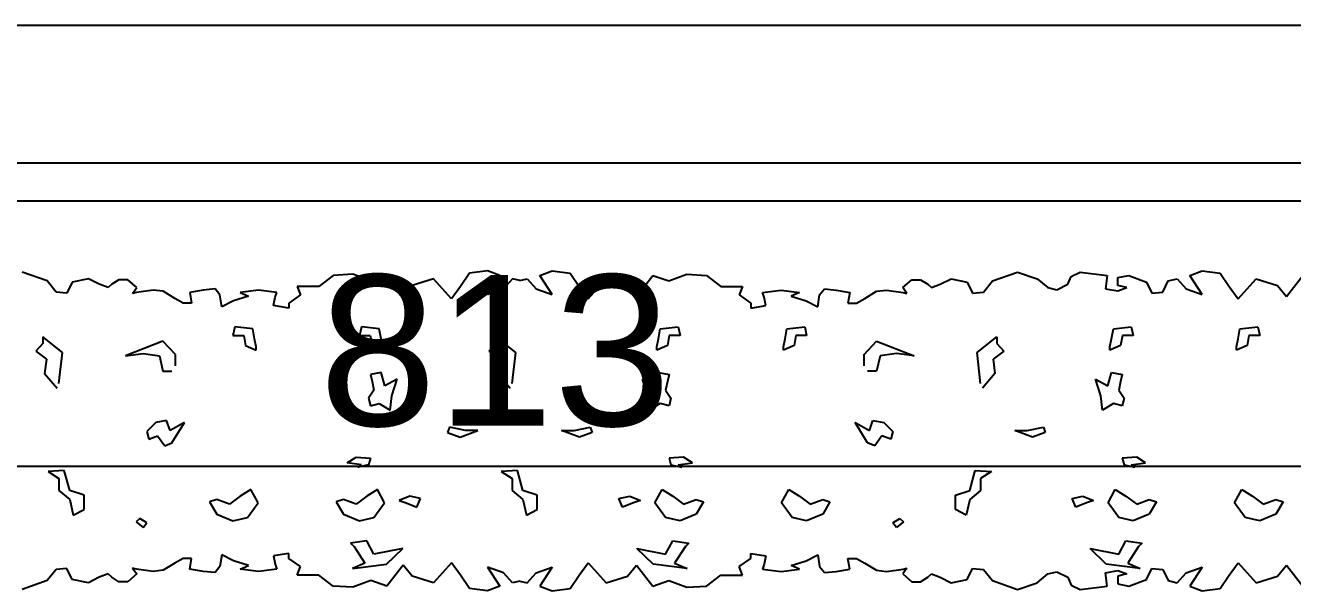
# Model space of a CAD drawing. Header units: inches. Extents: x -28 to 837, y -22 to 590.
# Drawn here: x 540.2 to 612.9, y 203.6 to 236.1 of the extents above; entities that cross this region are included whole.
import ezdxf

# ---------------------------------------------------------------- set-up
doc = ezdxf.new("R2010")
doc.units = ezdxf.units.IN
doc.header["$MEASUREMENT"] = 0
doc.layers.add('dwgmodels.com', color=250, linetype='Continuous')
doc.styles.get("Standard").update_dxf_attribs({"font": 'arial.ttf'})
doc.dimstyles.new('Annotative', dxfattribs={"dimscale": 0, "dimtxt": 0.18, "dimasz": 0.18, "dimexe": 0.18, "dimexo": 0.0625, "dimgap": 0.09, "dimtad": 0, "dimtih": 1, "dimtoh": 1, "dimdec": 4, "dimzin": 0, "dimdsep": 46, "dimtxsty": 'Standard', "dimcen": 0.09, "dimadec": 0, "dimazin": 0, "dimtfac": 1, "dimtdec": 4, "dimtofl": 0, "dimtmove": 0, "dimatfit": 3, "dimfxl": 1, "dimtolj": 1, "dimtzin": 0, "dimarcsym": 0})

# ---------------------------------------------------------------- blocks, each defined once
blk = doc.blocks.new('*D33')
at = {"color": 0, "lineweight": -2, "transparency": 16777216}
for p, q in [((2236.14, 98.19), (2236.14, 47.97)), ((3049.14, 98.19), (3049.14, 47.97)), ((2261.14, 60.47), (3024.14, 60.47))]:
    blk.add_line(p, q, dxfattribs=at)
at = {"color": 0, "transparency": 16777216}
for points in [[(2261.14, 64.64), (2261.14, 56.31), (2236.14, 60.47)], [(3024.14, 64.64), (3024.14, 56.31), (3049.14, 60.47)]]:
    blk.add_solid(points, dxfattribs=at)
at = {"layer": 'Defpoints', "color": 0, "transparency": 16777216}
for p in [(2236.14, 104.44), (3049.14, 104.44), (3049.14, 60.47)]:
    blk.add_point(p, dxfattribs=at)
at = {"color": 0, "transparency": 16777216, "insert": (2642.64, 79.5), "char_height": 25, "attachment_point": 5}
blk.add_mtext('813', dxfattribs=at)
blk = doc.blocks.new('bushes 030')
at = {"color": 0}
for p, q in [((2224.4, 503.8), (2204.6, 500.1)), ((2238.2, 496.4), (2224.4, 503.8)), ((2282.1, 496.4), (2295.9, 503.8)), ((2295.9, 503.8), (2315.7, 500.1)), ((2999.4, 496.4), (3013.2, 503.8)), ((3013.2, 503.8), (3033, 500.1)), ((1738.6, 487.2), (1710.9, 501.9)), ((1784.2, 490.9), (1766.3, 485.3)), ((1796.1, 481.6), (1784.2, 490.9)), ((2054.1, 496.4), (2038.3, 477.9)), ((2075.9, 498.3), (2054.1, 496.4)), ((2095.7, 487.2), (2075.9, 498.3)), ((2113.5, 496.4), (2095.7, 487.2)), ((2131.3, 461.3), (2113.5, 496.4)), ((2165, 490.9), (2141.2, 479.8)), ((2184.8, 457.6), (2165, 490.9)), ((2204.6, 500.1), (2194.7, 477.9)), ((2224.4, 465), (2238.2, 496.4)), ((2252.1, 490.9), (2242.2, 474.3)), ((2260.1, 487.9), (2252.1, 490.9)), ((2260.1, 487.9), (2268.2, 490.9)), ((2268.2, 490.9), (2278.1, 474.3)), ((2295.9, 465), (2282.1, 496.4)), ((2315.7, 500.1), (2325.6, 477.9)), ((2335.5, 457.6), (2355.3, 490.9)), ((2355.3, 490.9), (2379.1, 479.8)), ((2389, 461.3), (2406.8, 496.4)), ((2406.8, 496.4), (2424.6, 487.2)), ((2424.6, 487.2), (2444.4, 498.3)), ((2444.4, 498.3), (2466.2, 496.4)), ((2466.2, 496.4), (2482, 477.9)), ((2724.2, 481.6), (2736.1, 490.9)), ((2736.1, 490.9), (2754, 485.3)), ((2781.7, 487.2), (2809.4, 501.9)), ((2809.4, 501.9), (2831.1, 490.9)), ((2831.1, 490.9), (2843, 476.1)), ((2864.8, 481.6), (2868.7, 494.6)), ((2868.7, 494.6), (2878.6, 501.9)), ((2878.6, 501.9), (2908.4, 496.4)), ((2908.4, 496.4), (2906.4, 474.3)), ((2920.2, 492.7), (2932.1, 496.4)), ((2920.2, 479.8), (2920.2, 492.7)), ((2932.1, 496.4), (2951.9, 485.3)), ((2975.6, 487.2), (2985.5, 490.9)), ((2985.5, 490.9), (2995.4, 474.3)), ((3013.2, 465), (2999.4, 496.4)), ((3033, 500.1), (3042.9, 477.9)), ((3052.8, 457.6), (3072.6, 490.9)), ((3072.6, 490.9), (3096.4, 479.8)), ((3106.3, 461.3), (3124.1, 496.4)), ((1748.5, 468.7), (1738.6, 487.2)), ((1766.3, 485.3), (1760.4, 466.9)), ((1805.9, 476.1), (1796.1, 481.6)), ((1809.9, 481.6), (1805.9, 476.1)), ((1817.8, 489), (1809.9, 481.6)), ((1827.7, 489), (1817.8, 489)), ((1837.6, 476.1), (1827.7, 489)), ((1832.9, 466.6), (1837.6, 476.1)), ((2014.3, 477.9), (2018, 464.1)), ((2038.3, 477.9), (2014.3, 477.9)), ((2141.2, 479.8), (2131.3, 461.3)), ((2194.7, 477.9), (2184.8, 457.6)), ((2325.6, 477.9), (2335.5, 457.6)), ((2379.1, 479.8), (2389, 461.3)), ((2482, 477.9), (2506, 477.9)), ((2506, 477.9), (2502.3, 464.1)), ((2682.7, 476.1), (2692.6, 489)), ((2687.4, 466.6), (2682.7, 476.1)), ((2692.6, 489), (2702.5, 489)), ((2702.5, 489), (2710.4, 481.6)), ((2710.4, 481.6), (2714.4, 476.1)), ((2714.4, 476.1), (2724.2, 481.6)), ((2754, 485.3), (2759.9, 466.9)), ((2771.8, 468.7), (2781.7, 487.2)), ((2843, 476.1), (2852.9, 472.4)), ((2852.9, 472.4), (2864.8, 481.6)), ((2930.1, 476.1), (2920.2, 479.8)), ((2920.2, 470.6), (2930.1, 476.1)), ((2951.9, 485.3), (2957.8, 466.9)), ((2969.7, 468.7), (2975.6, 487.2)), ((3042.9, 477.9), (3052.8, 457.6)), ((3096.4, 479.8), (3106.3, 461.3)), ((1760.4, 466.9), (1748.5, 468.7)), ((1837, 468.1), (1832.9, 466.6)), ((1855.4, 472), (1837, 468.1)), ((1866.5, 470), (1855.4, 472)), ((1879.5, 458.2), (1866.5, 470)), ((1910.9, 472), (1896.1, 468.1)), ((1896.1, 468.1), (1898, 450.2)), ((1923.8, 474), (1910.9, 472)), ((1929.3, 464.1), (1923.8, 474)), ((1931.2, 444.3), (1929.3, 464.1)), ((1960.8, 462.1), (1944.1, 454.2)), ((1971.8, 472), (1951.5, 468.1)), ((1951.5, 468.1), (1960.8, 462.1)), ((1992.2, 468.1), (1971.8, 472)), ((1990.3, 460.1), (1992.2, 468.1)), ((2018, 464.1), (2005.1, 450.2)), ((2242.2, 474.3), (2224.4, 465)), ((2278.1, 474.3), (2295.9, 465)), ((2502.3, 464.1), (2515.2, 450.2)), ((2528.1, 468.1), (2548.5, 472)), ((2530, 460.1), (2528.1, 468.1)), ((2548.5, 472), (2568.8, 468.1)), ((2568.8, 468.1), (2559.5, 462.1)), ((2559.5, 462.1), (2576.2, 454.2)), ((2589.1, 444.3), (2591, 464.1)), ((2591, 464.1), (2596.5, 474)), ((2596.5, 474), (2609.4, 472)), ((2609.4, 472), (2624.2, 468.1)), ((2624.2, 468.1), (2622.3, 450.2)), ((2640.8, 458.2), (2653.8, 470)), ((2653.8, 470), (2664.9, 472)), ((2664.9, 472), (2683.3, 468.1)), ((2683.3, 468.1), (2687.4, 466.6)), ((2759.9, 466.9), (2771.8, 468.7)), ((2906.4, 474.3), (2920.2, 470.6)), ((2957.8, 466.9), (2969.7, 468.7)), ((2995.4, 474.3), (3013.2, 465)), ((1888.7, 450.2), (1879.5, 458.2)), ((1898, 450.2), (1888.7, 450.2)), ((1944.1, 454.2), (1931.2, 444.3)), ((1988.5, 446.3), (1990.3, 460.1)), ((2005.1, 450.2), (2005.1, 442.3)), ((2515.2, 450.2), (2515.2, 442.3)), ((2531.8, 446.3), (2530, 460.1)), ((2576.2, 454.2), (2589.1, 444.3)), ((2622.3, 450.2), (2631.6, 450.2)), ((2631.6, 450.2), (2640.8, 458.2)), ((2005.1, 442.3), (1988.5, 446.3)), ((2515.2, 442.3), (2531.8, 446.3)), ((1945.6, 411.4), (1943.6, 396.7)), ((1965.4, 407.7), (1945.6, 411.4)), ((1967.4, 391.1), (1965.4, 407.7)), ((2085.3, 411.4), (2083.3, 396.7)), ((2105.1, 407.7), (2085.3, 411.4)), ((2107.1, 391.1), (2105.1, 407.7)), ((2413.2, 391.1), (2415.2, 407.7)), ((2415.2, 407.7), (2435, 411.4)), ((2435, 411.4), (2437, 396.7)), ((2552.9, 391.1), (2554.9, 407.7)), ((2554.9, 407.7), (2574.7, 411.4)), ((2574.7, 411.4), (2576.7, 396.7)), ((2913.2, 391.1), (2915.2, 407.7)), ((2915.2, 407.7), (2935, 411.4)), ((2935, 411.4), (2937, 396.7)), ((3052.9, 391.1), (3054.9, 407.7)), ((3054.9, 407.7), (3074.7, 411.4)), ((3074.7, 411.4), (3076.7, 396.7)), ((1733.8, 394.8), (1733.8, 383.7)), ((1755.6, 368.9), (1733.8, 394.8)), ((1943.6, 396.7), (1955.5, 396.7)), ((1955.5, 396.7), (1957.5, 380.1)), ((2083.3, 396.7), (2095.2, 396.7)), ((2095.2, 396.7), (2097.2, 380.1)), ((2233.8, 394.8), (2233.8, 383.7)), ((2255.6, 368.9), (2233.8, 394.8)), ((2425.1, 396.7), (2423.1, 380.1)), ((2437, 396.7), (2425.1, 396.7)), ((2564.8, 396.7), (2562.8, 380.1)), ((2576.7, 396.7), (2564.8, 396.7)), ((2764.7, 368.9), (2786.5, 394.8)), ((2786.5, 394.8), (2786.5, 383.7)), ((2925.1, 396.7), (2923.1, 380.1)), ((2937, 396.7), (2925.1, 396.7)), ((3064.8, 396.7), (3062.8, 380.1)), ((3076.7, 396.7), (3064.8, 396.7)), ((1733.8, 383.7), (1725.9, 370.8)), ((1866.4, 387.4), (1824.9, 363.4)), ((1880.3, 365.3), (1866.4, 387.4)), ((1957.5, 380.1), (1969.3, 372.6)), ((1969.3, 378.2), (1967.4, 391.1)), ((1969.3, 372.6), (1969.3, 378.2)), ((2097.2, 380.1), (2109, 372.6)), ((2109, 378.2), (2107.1, 391.1)), ((2109, 372.6), (2109, 378.2)), ((2233.8, 383.7), (2225.9, 370.8)), ((2411.3, 378.2), (2413.2, 391.1)), ((2423.1, 380.1), (2411.3, 372.6)), ((2411.3, 372.6), (2411.3, 378.2)), ((2551, 378.2), (2552.9, 391.1)), ((2562.8, 380.1), (2551, 372.6)), ((2551, 372.6), (2551, 378.2)), ((2640, 365.3), (2653.9, 387.4)), ((2653.9, 387.4), (2695.4, 363.4)), ((2786.5, 383.7), (2794.4, 370.8)), ((2911.3, 378.2), (2913.2, 391.1)), ((2923.1, 380.1), (2911.3, 372.6)), ((2911.3, 372.6), (2911.3, 378.2)), ((3051, 378.2), (3052.9, 391.1)), ((3062.8, 380.1), (3051, 372.6)), ((3051, 372.6), (3051, 378.2)), ((1725.9, 370.8), (1737.8, 357.9)), ((1751.6, 317.2), (1755.6, 368.9)), ((1824.9, 363.4), (1844.6, 367.1)), ((1844.6, 367.1), (1862.5, 363.4)), ((1880.3, 346.8), (1880.3, 365.3)), ((2225.9, 370.8), (2237.8, 357.9)), ((2251.6, 317.2), (2255.6, 368.9)), ((2640, 346.8), (2640, 365.3)), ((2675.7, 367.1), (2657.8, 363.4)), ((2695.4, 363.4), (2675.7, 367.1)), ((2768.7, 317.2), (2764.7, 368.9)), ((2794.4, 370.8), (2782.5, 357.9)), ((1737.8, 357.9), (1735.8, 333.8)), ((1862.5, 363.4), (1866.4, 337.6)), ((2237.8, 357.9), (2235.8, 333.8)), ((2657.8, 363.4), (2653.9, 337.6)), ((2782.5, 357.9), (2784.5, 333.8)), ((1866.4, 337.6), (1876.3, 337.6)), ((2107.1, 335.7), (2095.3, 332)), ((2111.1, 313.5), (2107.1, 335.7)), ((2409.2, 313.5), (2413.2, 335.7)), ((2413.2, 335.7), (2425, 332)), ((2653.9, 337.6), (2644, 337.6)), ((2909.2, 313.5), (2913.2, 335.7)), ((2913.2, 335.7), (2925, 332)), ((1735.8, 333.8), (1749.6, 309.8)), ((2095.3, 332), (2097.2, 320.9)), ((2124.9, 324.6), (2111.1, 313.5)), ((2119, 296.9), (2124.9, 324.6)), ((2235.8, 333.8), (2249.6, 309.8)), ((2395.4, 324.6), (2409.2, 313.5)), ((2401.3, 296.9), (2395.4, 324.6)), ((2425, 332), (2423.1, 320.9)), ((2784.5, 333.8), (2770.7, 309.8)), ((2895.4, 324.6), (2909.2, 313.5)), ((2901.3, 296.9), (2895.4, 324.6)), ((2925, 332), (2923.1, 320.9)), ((2097.2, 320.9), (2099.2, 306.2)), ((2423.1, 320.9), (2421.1, 306.2)), ((2923.1, 320.9), (2921.1, 306.2)), ((2099.2, 306.2), (2093.3, 293.2)), ((2117, 272.9), (2119, 296.9)), ((2403.3, 272.9), (2401.3, 296.9)), ((2421.1, 306.2), (2427, 293.2)), ((2903.3, 272.9), (2901.3, 296.9)), ((2921.1, 306.2), (2927, 293.2)), ((2093.3, 293.2), (2095.3, 280.3)), ((2095.3, 280.3), (2105.1, 284)), ((2105.1, 284), (2117, 272.9)), ((2415.2, 284), (2403.3, 272.9)), ((2425, 280.3), (2415.2, 284)), ((2427, 293.2), (2425, 280.3)), ((2915.2, 284), (2903.3, 272.9)), ((2925, 280.3), (2915.2, 284)), ((2927, 293.2), (2925, 280.3)), ((1858.5, 252.6), (1848.6, 237.8)), ((1870.4, 256.3), (1858.5, 252.6)), ((1874.3, 239.6), (1870.4, 256.3)), ((1890.2, 252.6), (1874.3, 239.6)), ((1876.3, 219.3), (1890.2, 252.6)), ((2644, 219.3), (2630.1, 252.6)), ((2630.1, 252.6), (2646, 239.6)), ((2646, 239.6), (2649.9, 256.3)), ((2649.9, 256.3), (2661.8, 252.6)), ((2661.8, 252.6), (2671.7, 237.8)), ((1848.6, 237.8), (1850.6, 224.9)), ((2182.4, 245.2), (2180.4, 235.9)), ((2200.2, 239.6), (2182.4, 245.2)), ((2194.2, 228.6), (2214, 239.6)), ((2214, 239.6), (2200.2, 239.6)), ((2306.3, 239.6), (2320.1, 239.6)), ((2326.1, 228.6), (2306.3, 239.6)), ((2320.1, 239.6), (2337.9, 245.2)), ((2337.9, 245.2), (2339.9, 235.9)), ((2671.7, 237.8), (2669.7, 224.9)), ((2806.3, 239.6), (2820.1, 239.6)), ((2826.1, 228.6), (2806.3, 239.6)), ((2820.1, 239.6), (2837.9, 245.2)), ((2837.9, 245.2), (2839.9, 235.9)), ((1850.6, 224.9), (1860.5, 230.4)), ((1860.5, 230.4), (1868.4, 213.8)), ((2180.4, 235.9), (2194.2, 228.6)), ((2339.9, 235.9), (2326.1, 228.6)), ((2659.8, 230.4), (2651.9, 213.8)), ((2669.7, 224.9), (2659.8, 230.4)), ((2839.9, 235.9), (2826.1, 228.6)), ((1868.4, 213.8), (1876.3, 219.3)), ((2651.9, 213.8), (2644, 219.3)), ((2069.5, 186.1), (2079.4, 195.3)), ((2085.4, 182.4), (2069.5, 186.1)), ((2079.4, 195.3), (2095.3, 193.5)), ((2081.4, 178.7), (2085.4, 182.4)), ((2093.3, 182.4), (2081.4, 178.7)), ((2095.3, 193.5), (2093.3, 182.4)), ((2440.9, 195.3), (2425, 193.5)), ((2425, 193.5), (2427, 182.4)), ((2427, 182.4), (2438.9, 178.7)), ((2434.9, 182.4), (2450.8, 186.1)), ((2438.9, 178.7), (2434.9, 182.4)), ((2450.8, 186.1), (2440.9, 195.3)), ((2940.9, 195.3), (2925, 193.5)), ((2925, 193.5), (2927, 182.4)), ((2927, 182.4), (2938.9, 178.7)), ((2934.9, 182.4), (2950.8, 186.1)), ((2938.9, 178.7), (2934.9, 182.4)), ((2950.8, 186.1), (2940.9, 195.3)), ((1757.5, 173.2), (1739.7, 171.3)), ((1739.7, 171.3), (1751.6, 160.2)), ((1763.5, 139.9), (1757.5, 173.2)), ((2257.5, 173.2), (2239.7, 171.3)), ((2239.7, 171.3), (2251.6, 160.2)), ((2263.5, 139.9), (2257.5, 173.2)), ((2756.8, 139.9), (2762.8, 173.2)), ((2762.8, 173.2), (2780.6, 171.3)), ((2780.6, 171.3), (2768.7, 160.2)), ((1751.6, 160.2), (1751.6, 139.9)), ((2251.6, 160.2), (2251.6, 139.9)), ((2768.7, 160.2), (2768.7, 139.9)), ((1751.6, 139.9), (1763.5, 125.1)), ((1779.3, 132.5), (1763.5, 139.9)), ((1963.4, 141.7), (1951.5, 130.7)), ((1971.3, 119.6), (1963.4, 141.7)), ((2103.1, 141.7), (2091.2, 130.7)), ((2111, 119.6), (2103.1, 141.7)), ((2251.6, 139.9), (2263.5, 125.1)), ((2279.3, 132.5), (2263.5, 139.9)), ((2409.3, 119.6), (2417.2, 141.7)), ((2417.2, 141.7), (2429.1, 130.7)), ((2549, 119.6), (2556.9, 141.7)), ((2556.9, 141.7), (2568.8, 130.7)), ((2741, 132.5), (2756.8, 139.9)), ((2768.7, 139.9), (2756.8, 125.1)), ((2909.3, 119.6), (2917.2, 141.7)), ((2917.2, 141.7), (2929.1, 130.7)), ((3049, 119.6), (3056.9, 141.7)), ((3056.9, 141.7), (3068.8, 130.7)), ((1779.3, 108.5), (1779.3, 132.5)), ((1951.5, 130.7), (1939.7, 117.7)), ((2091.2, 130.7), (2079.4, 117.7)), ((2138.8, 130.7), (2126.9, 123.3)), ((2150.7, 126.9), (2138.8, 130.7)), ((2146.7, 112.2), (2150.7, 126.9)), ((2279.3, 108.5), (2279.3, 132.5)), ((2369.6, 126.9), (2381.5, 130.7)), ((2373.6, 112.2), (2369.6, 126.9)), ((2381.5, 130.7), (2393.4, 123.3)), ((2429.1, 130.7), (2440.9, 117.7)), ((2568.8, 130.7), (2580.6, 117.7)), ((2741, 108.5), (2741, 132.5)), ((2869.6, 126.9), (2881.5, 130.7)), ((2873.6, 112.2), (2869.6, 126.9)), ((2881.5, 130.7), (2893.4, 123.3)), ((2929.1, 130.7), (2940.9, 117.7)), ((3068.8, 130.7), (3080.6, 117.7)), ((1763.5, 125.1), (1767.4, 99.3)), ((1925.8, 125.1), (1917.9, 121.4)), ((1917.9, 121.4), (1925.8, 101.1)), ((1939.7, 117.7), (1925.8, 125.1)), ((1959.5, 95.6), (1971.3, 119.6)), ((2065.5, 125.1), (2057.6, 121.4)), ((2057.6, 121.4), (2065.5, 101.1)), ((2079.4, 117.7), (2065.5, 125.1)), ((2099.2, 95.6), (2111, 119.6)), ((2126.9, 123.3), (2134.8, 119.6)), ((2134.8, 119.6), (2146.7, 112.2)), ((2263.5, 125.1), (2267.4, 99.3)), ((2385.5, 119.6), (2373.6, 112.2)), ((2393.4, 123.3), (2385.5, 119.6)), ((2421.1, 95.6), (2409.3, 119.6)), ((2440.9, 117.7), (2454.8, 125.1)), ((2454.8, 125.1), (2462.7, 121.4)), ((2462.7, 121.4), (2454.8, 101.1)), ((2560.8, 95.6), (2549, 119.6)), ((2580.6, 117.7), (2594.5, 125.1)), ((2594.5, 125.1), (2602.4, 121.4)), ((2602.4, 121.4), (2594.5, 101.1)), ((2756.8, 125.1), (2752.9, 99.3)), ((2885.5, 119.6), (2873.6, 112.2)), ((2893.4, 123.3), (2885.5, 119.6)), ((2921.1, 95.6), (2909.3, 119.6)), ((2940.9, 117.7), (2954.8, 125.1)), ((2954.8, 125.1), (2962.7, 121.4)), ((2962.7, 121.4), (2954.8, 101.1)), ((3060.8, 95.6), (3049, 119.6)), ((3080.6, 117.7), (3094.5, 125.1)), ((3094.5, 125.1), (3102.4, 121.4)), ((3102.4, 121.4), (3094.5, 101.1)), ((1767.4, 99.3), (1779.3, 108.5)), ((1925.8, 101.1), (1943.6, 90)), ((2065.5, 101.1), (2083.3, 90)), ((2267.4, 99.3), (2279.3, 108.5)), ((2454.8, 101.1), (2437, 90)), ((2594.5, 101.1), (2576.7, 90)), ((2752.9, 99.3), (2741, 108.5)), ((2954.8, 101.1), (2937, 90)), ((3094.5, 101.1), (3076.7, 90)), ((1840.7, 93.7), (1836.7, 88.2)), ((1836.7, 88.2), (1844.6, 78.9)), ((1848.6, 86.3), (1840.7, 93.7)), ((1844.6, 78.9), (1848.6, 86.3)), ((1943.6, 90), (1959.5, 95.6)), ((2083.3, 90), (2099.2, 95.6)), ((2437, 90), (2421.1, 95.6)), ((2576.7, 90), (2560.8, 95.6)), ((2671.7, 86.3), (2679.6, 93.7)), ((2675.7, 78.9), (2671.7, 86.3)), ((2683.6, 88.2), (2675.7, 78.9)), ((2679.6, 93.7), (2683.6, 88.2)), ((2937, 90), (2921.1, 95.6)), ((3076.7, 90), (3060.8, 95.6)), ((2091.3, 56.8), (2073.5, 53.1)), ((2099.2, 34.6), (2091.3, 56.8)), ((2421.1, 34.6), (2429, 56.8)), ((2429, 56.8), (2446.8, 53.1)), ((2921.1, 34.6), (2929, 56.8)), ((2929, 56.8), (2946.8, 53.1)), ((2073.5, 53.1), (2077.4, 47.5)), ((2077.4, 47.5), (2089.3, 19.8)), ((2130.9, 43.8), (2099.2, 34.6)), ((2113.1, 18), (2130.9, 43.8)), ((2389.4, 43.8), (2421.1, 34.6)), ((2407.2, 18), (2389.4, 43.8)), ((2442.9, 47.5), (2431, 19.8)), ((2446.8, 53.1), (2442.9, 47.5)), ((2889.4, 43.8), (2921.1, 34.6)), ((2907.2, 18), (2889.4, 43.8)), ((2942.9, 47.5), (2931, 19.8)), ((2946.8, 53.1), (2942.9, 47.5)), ((1931.2, 33.6), (1929.3, 13.9)), ((1944.1, 23.7), (1931.2, 33.6)), ((2005.1, 35.6), (1988.5, 31.7)), ((1988.5, 31.7), (1990.3, 17.8)), ((2005.1, 27.7), (2005.1, 35.6)), ((2515.2, 35.6), (2531.8, 31.7)), ((2515.2, 27.7), (2515.2, 35.6)), ((2531.8, 31.7), (2530, 17.8)), ((2576.2, 23.7), (2589.1, 33.6)), ((2589.1, 33.6), (2591, 13.9)), ((1879.5, 19.8), (1866.5, 7.9)), ((1888.7, 27.7), (1879.5, 19.8)), ((1898, 27.7), (1888.7, 27.7)), ((1896.1, 9.9), (1898, 27.7)), ((1960.8, 15.8), (1944.1, 23.7)), ((1951.5, 9.9), (1960.8, 15.8)), ((1990.3, 17.8), (1992.2, 9.9)), ((2018, 13.9), (2005.1, 27.7)), ((2089.3, 19.8), (2075.5, 10.6)), ((2075.5, 10.6), (2113.1, 18)), ((2131.3, 16.6), (2113.5, -18.5)), ((2141.2, -1.9), (2131.3, 16.6)), ((2184.8, 20.3), (2165, -12.9)), ((2194.7, 0), (2184.8, 20.3)), ((2325.6, 0), (2335.5, 20.3)), ((2335.5, 20.3), (2355.3, -12.9)), ((2379.1, -1.9), (2389, 16.6)), ((2389, 16.6), (2406.8, -18.5)), ((2444.8, 10.6), (2407.2, 18)), ((2431, 19.8), (2444.8, 10.6)), ((2502.3, 13.9), (2515.2, 27.7)), ((2530, 17.8), (2528.1, 9.9)), ((2559.5, 15.8), (2576.2, 23.7)), ((2568.8, 9.9), (2559.5, 15.8)), ((2622.3, 27.7), (2631.6, 27.7)), ((2624.2, 9.9), (2622.3, 27.7)), ((2631.6, 27.7), (2640.8, 19.8)), ((2640.8, 19.8), (2653.8, 7.9)), ((2944.8, 10.6), (2907.2, 18)), ((2931, 19.8), (2944.8, 10.6)), ((3042.9, 0), (3052.8, 20.3)), ((3052.8, 20.3), (3072.6, -12.9)), ((3096.4, -1.9), (3106.3, 16.6)), ((3106.3, 16.6), (3124.1, -18.5)), ((1748.5, 9.2), (1738.6, -9.2)), ((1760.4, 11.1), (1748.5, 9.2)), ((1766.3, -7.4), (1760.4, 11.1)), ((1805.9, 1.9), (1796.1, -3.7)), ((1809.9, -3.7), (1805.9, 1.9)), ((1837.6, 1.9), (1827.7, -11.1)), ((1832.9, 11.3), (1837.6, 1.9)), ((1837, 9.9), (1832.9, 11.3)), ((1855.4, 5.9), (1837, 9.9)), ((1866.5, 7.9), (1855.4, 5.9)), ((1910.9, 5.9), (1896.1, 9.9)), ((1923.8, 4), (1910.9, 5.9)), ((1929.3, 13.9), (1923.8, 4)), ((1971.8, 5.9), (1951.5, 9.9)), ((1992.2, 9.9), (1971.8, 5.9)), ((2014.3, 0), (2018, 13.9)), ((2038.3, 0), (2014.3, 0)), ((2224.4, 12.9), (2238.2, -18.5)), ((2242.2, 3.7), (2224.4, 12.9)), ((2252.1, -12.9), (2242.2, 3.7)), ((2268.2, -12.9), (2278.1, 3.7)), ((2278.1, 3.7), (2295.9, 12.9)), ((2295.9, 12.9), (2282.1, -18.5)), ((2482, 0), (2506, 0)), ((2506, 0), (2502.3, 13.9)), ((2528.1, 9.9), (2548.5, 5.9)), ((2548.5, 5.9), (2568.8, 9.9)), ((2591, 13.9), (2596.5, 4)), ((2596.5, 4), (2609.4, 5.9)), ((2609.4, 5.9), (2624.2, 9.9)), ((2653.8, 7.9), (2664.9, 5.9)), ((2664.9, 5.9), (2683.3, 9.9)), ((2687.4, 11.3), (2682.7, 1.9)), ((2682.7, 1.9), (2692.6, -11.1)), ((2683.3, 9.9), (2687.4, 11.3)), ((2710.4, -3.7), (2714.4, 1.9)), ((2714.4, 1.9), (2724.2, -3.7)), ((2754, -7.4), (2759.9, 11.1)), ((2759.9, 11.1), (2771.8, 9.2)), ((2771.8, 9.2), (2781.7, -9.2)), ((2831.1, -12.9), (2843, 1.9)), ((2843, 1.9), (2852.9, 5.6)), ((2852.9, 5.6), (2864.8, -3.7)), ((2906.4, 3.7), (2920.2, 7.4)), ((2908.4, -18.5), (2906.4, 3.7)), ((2920.2, 7.4), (2930.1, 1.9)), ((2930.1, 1.9), (2920.2, -1.9)), ((2951.9, -7.4), (2957.8, 11.1)), ((2957.8, 11.1), (2969.7, 9.2)), ((2969.7, 9.2), (2975.6, -9.2)), ((2985.5, -12.9), (2995.4, 3.7)), ((2995.4, 3.7), (3013.2, 12.9)), ((3013.2, 12.9), (2999.4, -18.5)), ((1738.6, -9.2), (1710.9, -24)), ((1784.2, -12.9), (1766.3, -7.4)), ((1796.1, -3.7), (1784.2, -12.9)), ((1817.8, -11.1), (1809.9, -3.7)), ((1827.7, -11.1), (1817.8, -11.1)), ((2054.1, -18.5), (2038.3, 0)), ((2095.7, -9.2), (2075.9, -20.3)), ((2113.5, -18.5), (2095.7, -9.2)), ((2165, -12.9), (2141.2, -1.9)), ((2204.6, -22.2), (2194.7, 0)), ((2260.1, -9.9), (2252.1, -12.9)), ((2260.1, -9.9), (2268.2, -12.9)), ((2315.7, -22.2), (2325.6, 0)), ((2355.3, -12.9), (2379.1, -1.9)), ((2406.8, -18.5), (2424.6, -9.2)), ((2424.6, -9.2), (2444.4, -20.3)), ((2466.2, -18.5), (2482, 0)), ((2692.6, -11.1), (2702.5, -11.1)), ((2702.5, -11.1), (2710.4, -3.7)), ((2724.2, -3.7), (2736.1, -12.9)), ((2736.1, -12.9), (2754, -7.4)), ((2781.7, -9.2), (2809.4, -24)), ((2809.4, -24), (2831.1, -12.9)), ((2864.8, -3.7), (2868.7, -16.6)), ((2920.2, -1.9), (2920.2, -14.8)), ((2932.1, -18.5), (2951.9, -7.4)), ((2975.6, -9.2), (2985.5, -12.9)), ((3033, -22.2), (3042.9, 0)), ((3072.6, -12.9), (3096.4, -1.9)), ((2075.9, -20.3), (2054.1, -18.5)), ((2224.4, -25.9), (2204.6, -22.2)), ((2238.2, -18.5), (2224.4, -25.9)), ((2282.1, -18.5), (2295.9, -25.9)), ((2295.9, -25.9), (2315.7, -22.2)), ((2444.4, -20.3), (2466.2, -18.5)), ((2868.7, -16.6), (2878.6, -24)), ((2878.6, -24), (2908.4, -18.5)), ((2920.2, -14.8), (2932.1, -18.5)), ((2999.4, -18.5), (3013.2, -25.9)), ((3013.2, -25.9), (3033, -22.2))]:
    blk.add_line(p, q, dxfattribs=at)
blk = doc.blocks.new('Garden')
blk.add_line((1999.82004, -246.3337), (2812.82004, -246.3337))
at = {"layer": 'dwgmodels.com', "color": 4, "xscale": 0.15, "yscale": 0.1}
blk.add_blockref('bushes 030', (2071.38528, -308.32325), dxfattribs=at)
dim = blk.add_linear_dim(base=(2812.82004, -290.2977), p1=(1999.82004, -246.3337), p2=(2812.82004, -246.3337), dimstyle='Annotative')
dim.commit()
dim.dimension.update_dxf_attribs({"geometry": '*D33', "text_midpoint": (2406.32004, -271.27485), "insert": (-236.31763, -350.77107)})

msp = doc.modelspace()

# ---------------------------------------------------------------- linework, layer by layer
at = {"color": 5}
msp.add_lwpolyline([(457.908, 236.066), (702.623, 236.066), (702.623, 228.143), (457.908, 228.143)], close=True, dxfattribs=at)

# ---------------------------------------------------------------- block references
at = {"xscale": 0.3465639121819872, "yscale": 0.3465639121819872, "zscale": 0.6931278243639744}
msp.add_blockref('Garden', (-266.765, 311.36), dxfattribs=at)

doc.saveas('drawing.dxf')
